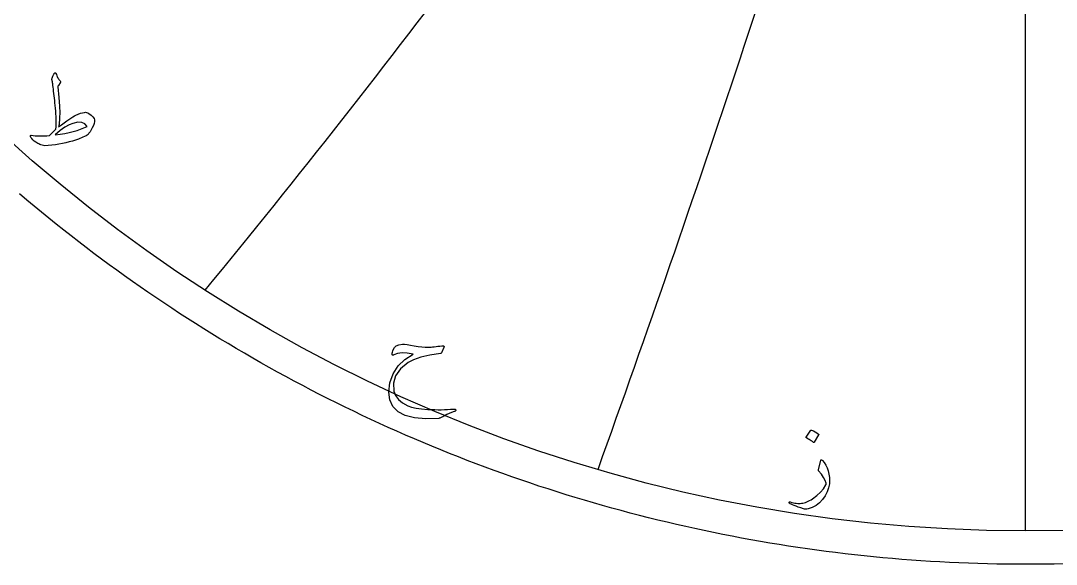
# Model space of a CAD drawing. Header units: millimetres. Extents: x -68 to 68, y -68 to 70.
# Drawn here: x -44.36 to 1.36, y -68.47 to -44.48 of the extents above; entities that cross this region are included whole.
import ezdxf

# ---------------------------------------------------------------- set-up
doc = ezdxf.new("R2010")
doc.units = ezdxf.units.MM
for name, color, linetype in [('CUT_OUTER', 1, 'Continuous'), ('ENGRAVE', 7, 'Continuous'), ('TEXT', 5, 'Continuous')]:
    doc.layers.add(name, color=color, linetype=linetype)

msp = doc.modelspace()

# ---------------------------------------------------------------- linework, layer by layer
at = {"layer": 'CUT_OUTER'}
msp.add_lwpolyline([(1.6805, -68.4544), (1.2604, -68.4634), (0.8403, -68.4698), (0.4202, -68.4737), (0, -68.475), (-0.4202, -68.4737), (-0.8403, -68.4698), (-1.2604, -68.4634), (-1.6805, -68.4544), (-2.1005, -68.4428), (-2.5204, -68.4286), (-2.9402, -68.4118), (-3.3599, -68.3925), (-3.7795, -68.3706), (-4.1989, -68.3461), (-4.6182, -68.3191), (-5.0373, -68.2895), (-5.4563, -68.2573), (-5.875, -68.2225), (-6.2935, -68.1852), (-6.7117, -68.1453), (-7.1297, -68.1028), (-7.5475, -68.0578), (-7.9649, -68.0102), (-8.3821, -67.96), (-8.7989, -67.9073), (-9.2154, -67.8521), (-9.6316, -67.7942), (-10.0474, -67.7339), (-10.4628, -67.6709), (-10.8778, -67.6055), (-11.2924, -67.5374), (-11.7066, -67.4669), (-12.1204, -67.3938), (-12.5337, -67.3181), (-12.9465, -67.24), (-13.3588, -67.1593), (-13.7706, -67.076), (-14.182, -66.9903), (-14.5927, -66.902), (-15.003, -66.8112), (-15.4126, -66.7179), (-15.8217, -66.6221), (-16.2302, -66.5237), (-16.6381, -66.4229), (-17.0453, -66.3196), (-17.4519, -66.2137), (-17.8579, -66.1054), (-18.2632, -65.9946), (-18.6677, -65.8813), (-19.0716, -65.7655), (-19.4748, -65.6472), (-19.8772, -65.5265), (-20.2789, -65.4033), (-20.6799, -65.2776), (-21.08, -65.1495), (-21.4794, -65.0189), (-21.8779, -64.8859), (-22.2756, -64.7505), (-22.6725, -64.6126), (-23.0685, -64.4722), (-23.4637, -64.3295), (-23.858, -64.1843), (-24.2513, -64.0367), (-24.6438, -63.8867), (-25.0354, -63.7343), (-25.4259, -63.5795), (-25.8156, -63.4222), (-26.2042, -63.2627), (-26.5919, -63.1007), (-26.9786, -62.9363), (-27.3643, -62.7696), (-27.7489, -62.6005), (-28.1325, -62.4291), (-28.515, -62.2553), (-28.8965, -62.0791), (-29.2768, -61.9007), (-29.6561, -61.7199), (-30.0342, -61.5367), (-30.4113, -61.3513), (-30.7871, -61.1635), (-31.1618, -60.9735), (-31.5354, -60.7811), (-31.9077, -60.5865), (-32.2789, -60.3896), (-32.6488, -60.1904), (-33.0175, -59.9889), (-33.385, -59.7852), (-33.7512, -59.5792), (-34.1161, -59.371), (-34.4798, -59.1605), (-34.8421, -58.9479), (-35.2032, -58.733), (-35.5629, -58.5159), (-35.9213, -58.2965), (-36.2783, -58.075), (-36.634, -57.8513), (-36.9882, -57.6255), (-37.3411, -57.3974), (-37.6926, -57.1672), (-38.0427, -56.9349), (-38.3913, -56.7004), (-38.7385, -56.4638), (-39.0842, -56.225), (-39.4285, -55.9841), (-39.7712, -55.7411), (-40.1125, -55.4961), (-40.4523, -55.2489), (-40.7905, -54.9996), (-41.1272, -54.7483), (-41.4624, -54.4949), (-41.796, -54.2395), (-42.128, -53.982), (-42.4584, -53.7225), (-42.7873, -53.461), (-43.1145, -53.1974), (-43.4401, -52.9319), (-43.764, -52.6644), (-44.0864, -52.3948), (-44.407, -52.1233)], dxfattribs=at)
at = {"layer": 'ENGRAVE'}
for points in [[(0, -67), (0, 67)], [(0, -67), (0, 67)], [(0, -67), (0, -28.7086)], [(0, -67), (0, -28.7086)]]:
    msp.add_lwpolyline(points, dxfattribs=at)
msp.add_circle((0, 0), 67, dxfattribs=at)
for centre, radius, start, end in [((-349.6354, 201.8621), 406.0994, 320.514464, 325.950739), ((-779.7159, 208.9242), 808.4118, 340.2472961, 342.9654338)]:
    msp.add_arc(centre, radius, start, end, dxfattribs=at)
at = {"layer": 'TEXT'}
for points in [[(-42.9717, -47.0166), (-42.9515, -46.9703), (-42.9334, -46.9293), (-42.9174, -46.8936), (-42.9036, -46.8633), (-42.8922, -46.8385), (-42.8834, -46.8196), (-42.8773, -46.8066), (-42.8738, -46.7994), (-42.8666, -46.7901), (-42.8578, -46.7834), (-42.8475, -46.7794), (-42.8355, -46.7781), (-42.8256, -46.7797), (-42.8174, -46.7845), (-42.8107, -46.7925), (-42.8057, -46.8037), (-42.7833, -46.858), (-42.7631, -46.9059), (-42.745, -46.9474), (-42.729, -46.9825), (-42.7198, -46.9979), (-42.7093, -47.0144), (-42.6975, -47.032), (-42.6843, -47.0506), (-42.6695, -47.0703), (-42.6529, -47.0911), (-42.6344, -47.1129), (-42.6141, -47.1358), (-42.6013, -47.1589), (-42.597, -47.1816), (-42.6013, -47.2037), (-42.6141, -47.2252), (-42.695, -47.3317), (-42.7059, -47.349), (-42.7131, -47.3668), (-42.7165, -47.3852), (-42.7163, -47.4041), (-42.6747, -47.8727), (-42.6481, -48.2525), (-42.6364, -48.5434), (-42.6396, -48.7453), (-42.644, -48.8208), (-42.6487, -48.8896), (-42.6536, -48.9517), (-42.6588, -49.0072), (-42.6642, -49.0563), (-42.6699, -49.0993), (-42.6759, -49.1362), (-42.6822, -49.1669), (-42.5548, -49.0695), (-42.4368, -48.9817), (-42.3281, -48.9034), (-42.2287, -48.8348), (-42.1389, -48.7754), (-42.0589, -48.7251), (-41.9888, -48.6839), (-41.9285, -48.6517), (-41.8213, -48.6038), (-41.7209, -48.5665), (-41.6275, -48.5399), (-41.541, -48.5239), (-41.4953, -48.5226), (-41.4474, -48.5314), (-41.3973, -48.5503), (-41.3452, -48.5793), (-41.2419, -48.6525), (-41.1663, -48.723), (-41.1184, -48.7909), (-41.0982, -48.8561), (-41.0995, -48.9287), (-41.1163, -49.0104), (-41.1485, -49.1012), (-41.1961, -49.201), (-41.2494, -49.2992), (-41.2983, -49.3809), (-41.343, -49.4461), (-41.3835, -49.4948), (-41.4665, -49.5562), (-41.6092, -49.6257), (-41.8114, -49.7031), (-42.0733, -49.7886), (-42.2193, -49.8309), (-42.3676, -49.8684), (-42.5184, -49.9011), (-42.6715, -49.9291), (-42.8266, -49.9525), (-42.9829, -49.9717), (-43.1406, -49.9866), (-43.2996, -49.9972), (-43.3578, -49.9855), (-43.413, -49.9717), (-43.4653, -49.9557), (-43.5146, -49.9376), (-43.5616, -49.9174), (-43.6067, -49.895), (-43.65, -49.8705), (-43.6914, -49.8439), (-43.764, -49.7907), (-43.8244, -49.7375), (-43.8726, -49.6842), (-43.9085, -49.631), (-43.9282, -49.5868), (-43.9319, -49.5565), (-43.9197, -49.54), (-43.8915, -49.5373), (-43.8118, -49.5468), (-43.7259, -49.5538), (-43.634, -49.5585), (-43.5359, -49.5608), (-43.4317, -49.5606), (-43.3214, -49.5581), (-43.205, -49.5532), (-43.0824, -49.5459), (-42.8014, -49.2691), (-42.7962, -49.1578), (-42.7934, -49.0455), (-42.793, -48.9322), (-42.795, -48.8177), (-42.7992, -48.702), (-42.8051, -48.5846), (-42.813, -48.4656), (-42.8227, -48.3451), (-42.8336, -48.2257), (-42.8451, -48.1104), (-42.857, -47.999), (-42.8695, -47.8916), (-42.8821, -47.7879), (-42.894, -47.6877), (-42.9055, -47.591), (-42.9164, -47.4977), (-42.9266, -47.4114), (-42.9361, -47.3354), (-42.9447, -47.2698), (-42.9526, -47.2146), (-42.9596, -47.1695), (-42.9659, -47.1342), (-42.9713, -47.1088), (-42.976, -47.0932), (-42.9789, -47.0756), (-42.9792, -47.057), (-42.9768, -47.0373), (-42.9717, -47.0166)], [(-42.0605, -49.0093), (-42.2252, -49.0777), (-42.4086, -49.185), (-42.6106, -49.3311), (-42.8312, -49.5161), (-42.6174, -49.4896), (-42.4145, -49.457), (-42.2225, -49.4183), (-42.0414, -49.3734), (-41.8714, -49.323), (-41.7129, -49.2675), (-41.5659, -49.2069), (-41.4303, -49.1413), (-41.5224, -49.0277), (-41.6581, -48.9678), (-41.8375, -48.9617), (-42.0605, -49.0093)], [(-25.6814, -58.9034), (-25.7836, -59.1333), (-25.793, -59.1485), (-25.8039, -59.1599), (-25.8164, -59.1676), (-25.8305, -59.1716), (-26.3029, -59.2461), (-26.6981, -59.3377), (-27.0161, -59.4463), (-27.2569, -59.5719), (-27.5947, -59.8473), (-27.8115, -60.1499), (-27.9076, -60.4796), (-27.8829, -60.8365), (-27.8078, -61.0297), (-27.6806, -61.2006), (-27.5012, -61.3491), (-27.2697, -61.4752), (-27.1071, -61.5317), (-26.9046, -61.5774), (-26.6621, -61.6126), (-26.3798, -61.637), (-26.2297, -61.6442), (-26.0817, -61.6488), (-25.9359, -61.6506), (-25.7922, -61.6498), (-25.6511, -61.6466), (-25.5133, -61.6413), (-25.3786, -61.6338), (-25.2471, -61.6243), (-25.2163, -61.6221), (-25.1918, -61.6243), (-25.1737, -61.6307), (-25.162, -61.6413), (-25.1556, -61.6543), (-25.1534, -61.6679), (-25.1556, -61.682), (-25.162, -61.6967), (-25.1666, -61.7045), (-25.1721, -61.711), (-25.1783, -61.7162), (-25.1854, -61.7201), (-25.193, -61.7234), (-25.2008, -61.727), (-25.2089, -61.7309), (-25.2173, -61.735), (-25.34, -61.7741), (-25.4483, -61.8148), (-25.5423, -61.8571), (-25.6218, -61.901), (-25.6728, -61.9327), (-25.7192, -61.9596), (-25.7612, -61.9817), (-25.7985, -61.999), (-25.8309, -62.0123), (-25.8576, -62.0224), (-25.8788, -62.0293), (-25.8944, -62.033), (-26.4766, -62.0546), (-26.9716, -62.0128), (-27.3794, -61.9077), (-27.6998, -61.7392), (-27.9313, -61.5082), (-28.0681, -61.2198), (-28.1101, -60.8738), (-28.0574, -60.4703), (-27.918, -60.064), (-27.6998, -59.7177), (-27.4028, -59.4316), (-27.027, -59.2057), (-27.2931, -59.1549), (-27.5252, -59.1429), (-27.7232, -59.1698), (-27.8871, -59.2355), (-27.9015, -59.2408), (-27.9148, -59.244), (-27.927, -59.2451), (-27.9382, -59.244), (-27.9475, -59.2406), (-27.9542, -59.2344), (-27.9582, -59.2256), (-27.9595, -59.2142), (-27.9537, -59.1612), (-27.9446, -59.1088), (-27.9324, -59.0569), (-27.9169, -59.0056), (-27.8626, -58.9058), (-27.7764, -58.832), (-27.6583, -58.7844), (-27.5082, -58.7628), (-27.4132, -58.7636), (-27.2942, -58.7746), (-27.1513, -58.7956), (-26.9844, -58.8267), (-26.8122, -58.8579), (-26.6534, -58.8789), (-26.5078, -58.8898), (-26.3755, -58.8906), (-26.3119, -58.8878), (-26.2446, -58.8837), (-26.1735, -58.8782), (-26.0987, -58.8714), (-26.0202, -58.863), (-25.938, -58.8528), (-25.852, -58.8407), (-25.7624, -58.8267), (-25.711, -58.8251), (-25.6804, -58.8374), (-25.6705, -58.8634), (-25.6814, -58.9034)], [(-9.4755, -62.558), (-9.4702, -62.5527), (-9.4627, -62.5495), (-9.4532, -62.5484), (-9.4415, -62.5495), (-9.3587, -62.583), (-9.2807, -62.624), (-9.2075, -62.6724), (-9.1391, -62.7283), (-9.1325, -62.7368), (-9.1296, -62.7453), (-9.1304, -62.7539), (-9.1349, -62.7624), (-9.335, -63.086), (-9.3425, -63.0937), (-9.352, -63.0956), (-9.3637, -63.0916), (-9.3776, -63.0817), (-9.3896, -63.0732), (-9.4085, -63.0604), (-9.4343, -63.0434), (-9.467, -63.0221), (-9.5072, -62.9966), (-9.5554, -62.9668), (-9.6115, -62.9327), (-9.6757, -62.8944), (-9.6842, -62.888), (-9.6884, -62.8816), (-9.6884, -62.8752), (-9.6842, -62.8688)], [(-9.0412, -63.8822), (-9.0388, -63.8745), (-9.0359, -63.8684), (-9.0324, -63.8639), (-9.0284, -63.861), (-9.0165, -63.8599), (-9.0018, -63.8652), (-8.9845, -63.8769), (-8.9646, -63.895), (-8.8868, -63.9874), (-8.8198, -64.0941), (-8.7634, -64.2152), (-8.7176, -64.3506), (-8.6819, -64.4965), (-8.6601, -64.6402), (-8.6521, -64.7818), (-8.658, -64.9212), (-8.6958, -65.1048), (-8.758, -65.281), (-8.8448, -65.4497), (-8.956, -65.611), (-9.0891, -65.7571), (-9.2413, -65.8761), (-9.4127, -65.9679), (-9.6033, -66.0326), (-9.6544, -66.0435), (-9.7055, -66.0464), (-9.7566, -66.0413), (-9.8077, -66.0283), (-9.9254, -65.9872), (-10.0317, -65.949), (-10.1266, -65.9137), (-10.21, -65.8814), (-10.2818, -65.852), (-10.3415, -65.8255), (-10.3893, -65.802), (-10.4251, -65.7813), (-10.4325, -65.775), (-10.4378, -65.7686), (-10.441, -65.7622), (-10.4421, -65.7558), (-10.4413, -65.7475), (-10.4389, -65.7398), (-10.4349, -65.7326), (-10.4293, -65.726), (-10.4221, -65.7209), (-10.4134, -65.7185), (-10.403, -65.7188), (-10.391, -65.7217), (-10.3181, -65.7413), (-10.2484, -65.7574), (-10.1818, -65.77), (-10.1185, -65.7792), (-10.0578, -65.7849), (-9.9993, -65.7872), (-9.9428, -65.786), (-9.8886, -65.7813), (-9.8344, -65.7727), (-9.7784, -65.7595), (-9.7205, -65.7418), (-9.6607, -65.7196), (-9.5991, -65.6926), (-9.5357, -65.6605), (-9.4703, -65.6234), (-9.4031, -65.5812), (-9.2145, -65.4455), (-9.0529, -65.298), (-8.9185, -65.1389), (-8.8113, -64.968), (-8.8043, -64.9542), (-8.8006, -64.9382), (-8.8001, -64.9201), (-8.8027, -64.8999), (-8.8475, -64.7804), (-8.9177, -64.6476), (-9.0135, -64.5015), (-9.1349, -64.3421), (-9.1402, -64.332), (-9.1434, -64.323), (-9.1445, -64.315), (-9.1434, -64.308)]]:
    msp.add_lwpolyline(points, close=True, dxfattribs=at)

doc.saveas('drawing.dxf')
